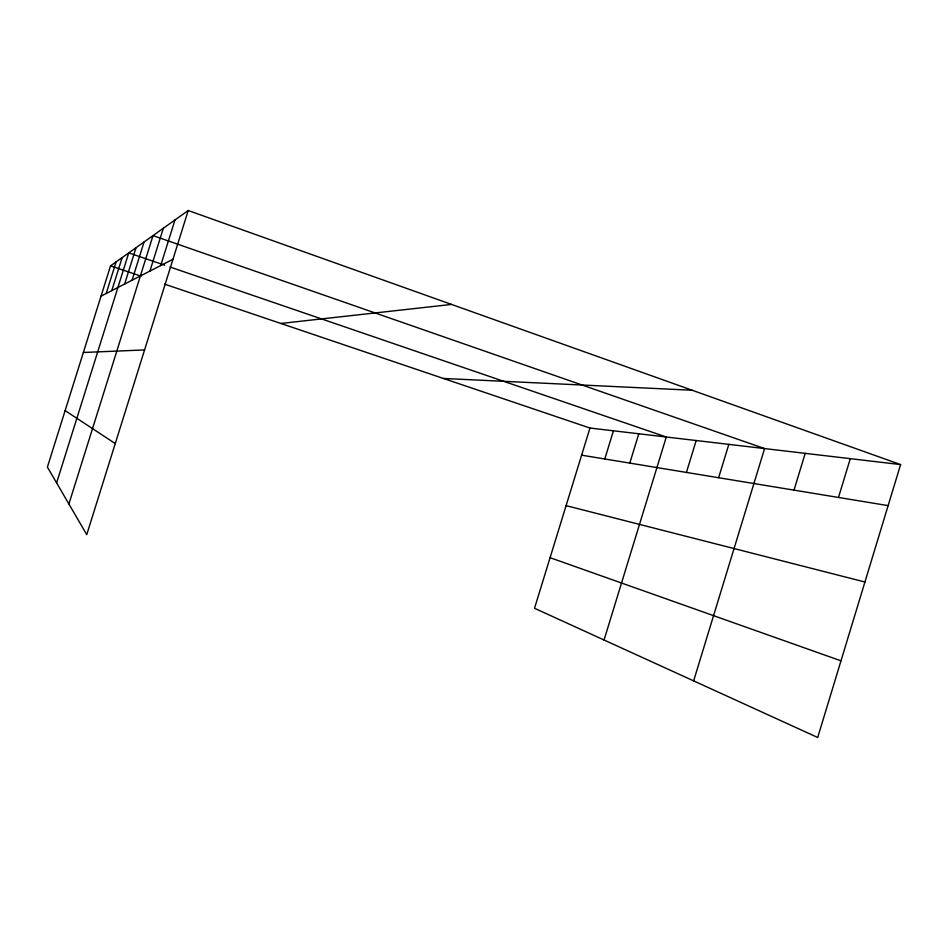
<?xml version="1.0" encoding="UTF-8"?>
<svg xmlns="http://www.w3.org/2000/svg" width="948" height="948" viewBox="0 0 948 948"><rect width="100%" height="100%" fill="white"/><g stroke="black" fill="none" stroke-linecap="round" stroke-linejoin="round"><path stroke-width="1.42" d="M793.997 490.14L805.207 453.357M838.482 497.463L850.297 458.666M900.6 464.579L817.697 737.485L534.518 608.272L589.964 428.034L900.6 464.579L188.225 210.515L110.549 265.855L47.4 467.08L86.742 534.636L188.225 210.515M629.792 463.11L638.798 433.781M604.054 639.995L666.29 437.016L170.095 267.04M686.423 472.424L696.188 440.536M718.62 477.733L728.822 444.375M693.64 680.877L764.586 448.582L153.019 235.602L68.896 503.992M604.777 458.986L613.439 430.795M106.176 293.513L116.094 261.909M111.769 290.645L122.138 257.595M56.607 482.888L128.75 252.879L164.585 265.156M124.638 284.044L136.026 247.701M132.08 280.217L144.072 241.965M149.914 271.081L163.329 228.255M160.698 265.547L174.977 219.96M101.045 296.143L172.963 259.254M280.833 323.458L451.544 304.426M83.365 352.478L144.57 349.931M443.38 378.453L692.123 390.232M581.61 455.17L888.134 505.628M566.086 505.639L864.932 582.001M110.549 265.855L141.051 276.164M164.608 284.139L589.964 428.034M550.077 557.685L840.983 660.827M65.128 410.591L115.253 443.557"/></g></svg>
